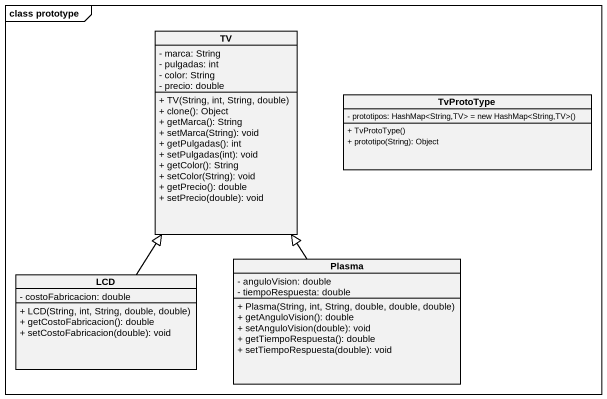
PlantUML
@startuml
mainframe class prototype
hide circle
hide empty members
skinparam classAttributeIconSize 0
class TV {
  - marca: String
  - pulgadas: int
  - color: String
  - precio: double
  + TV(String, int, String, double)
  + clone(): Object
  + getMarca(): String
  + setMarca(String): void
  + getPulgadas(): int
  + setPulgadas(int): void
  + getColor(): String
  + setColor(String): void
  + getPrecio(): double
  + setPrecio(double): void
}
class TvProtoType {
  {field} - prototipos: HashMap<String,TV> = new HashMap<String,TV>()
  + TvProtoType()
  + prototipo(String): Object
}
class Plasma {
  - anguloVision: double
  - tiempoRespuesta: double
  + Plasma(String, int, String, double, double, double)
  + getAnguloVision(): double
  + setAnguloVision(double): void
  + getTiempoRespuesta(): double
  + setTiempoRespuesta(double): void
}
class LCD {
  - costoFabricacion: double
  + LCD(String, int, String, double, double)
  + getCostoFabricacion(): double
  + setCostoFabricacion(double): void
}
Plasma -up-|> TV
LCD -up-|> TV
@enduml
